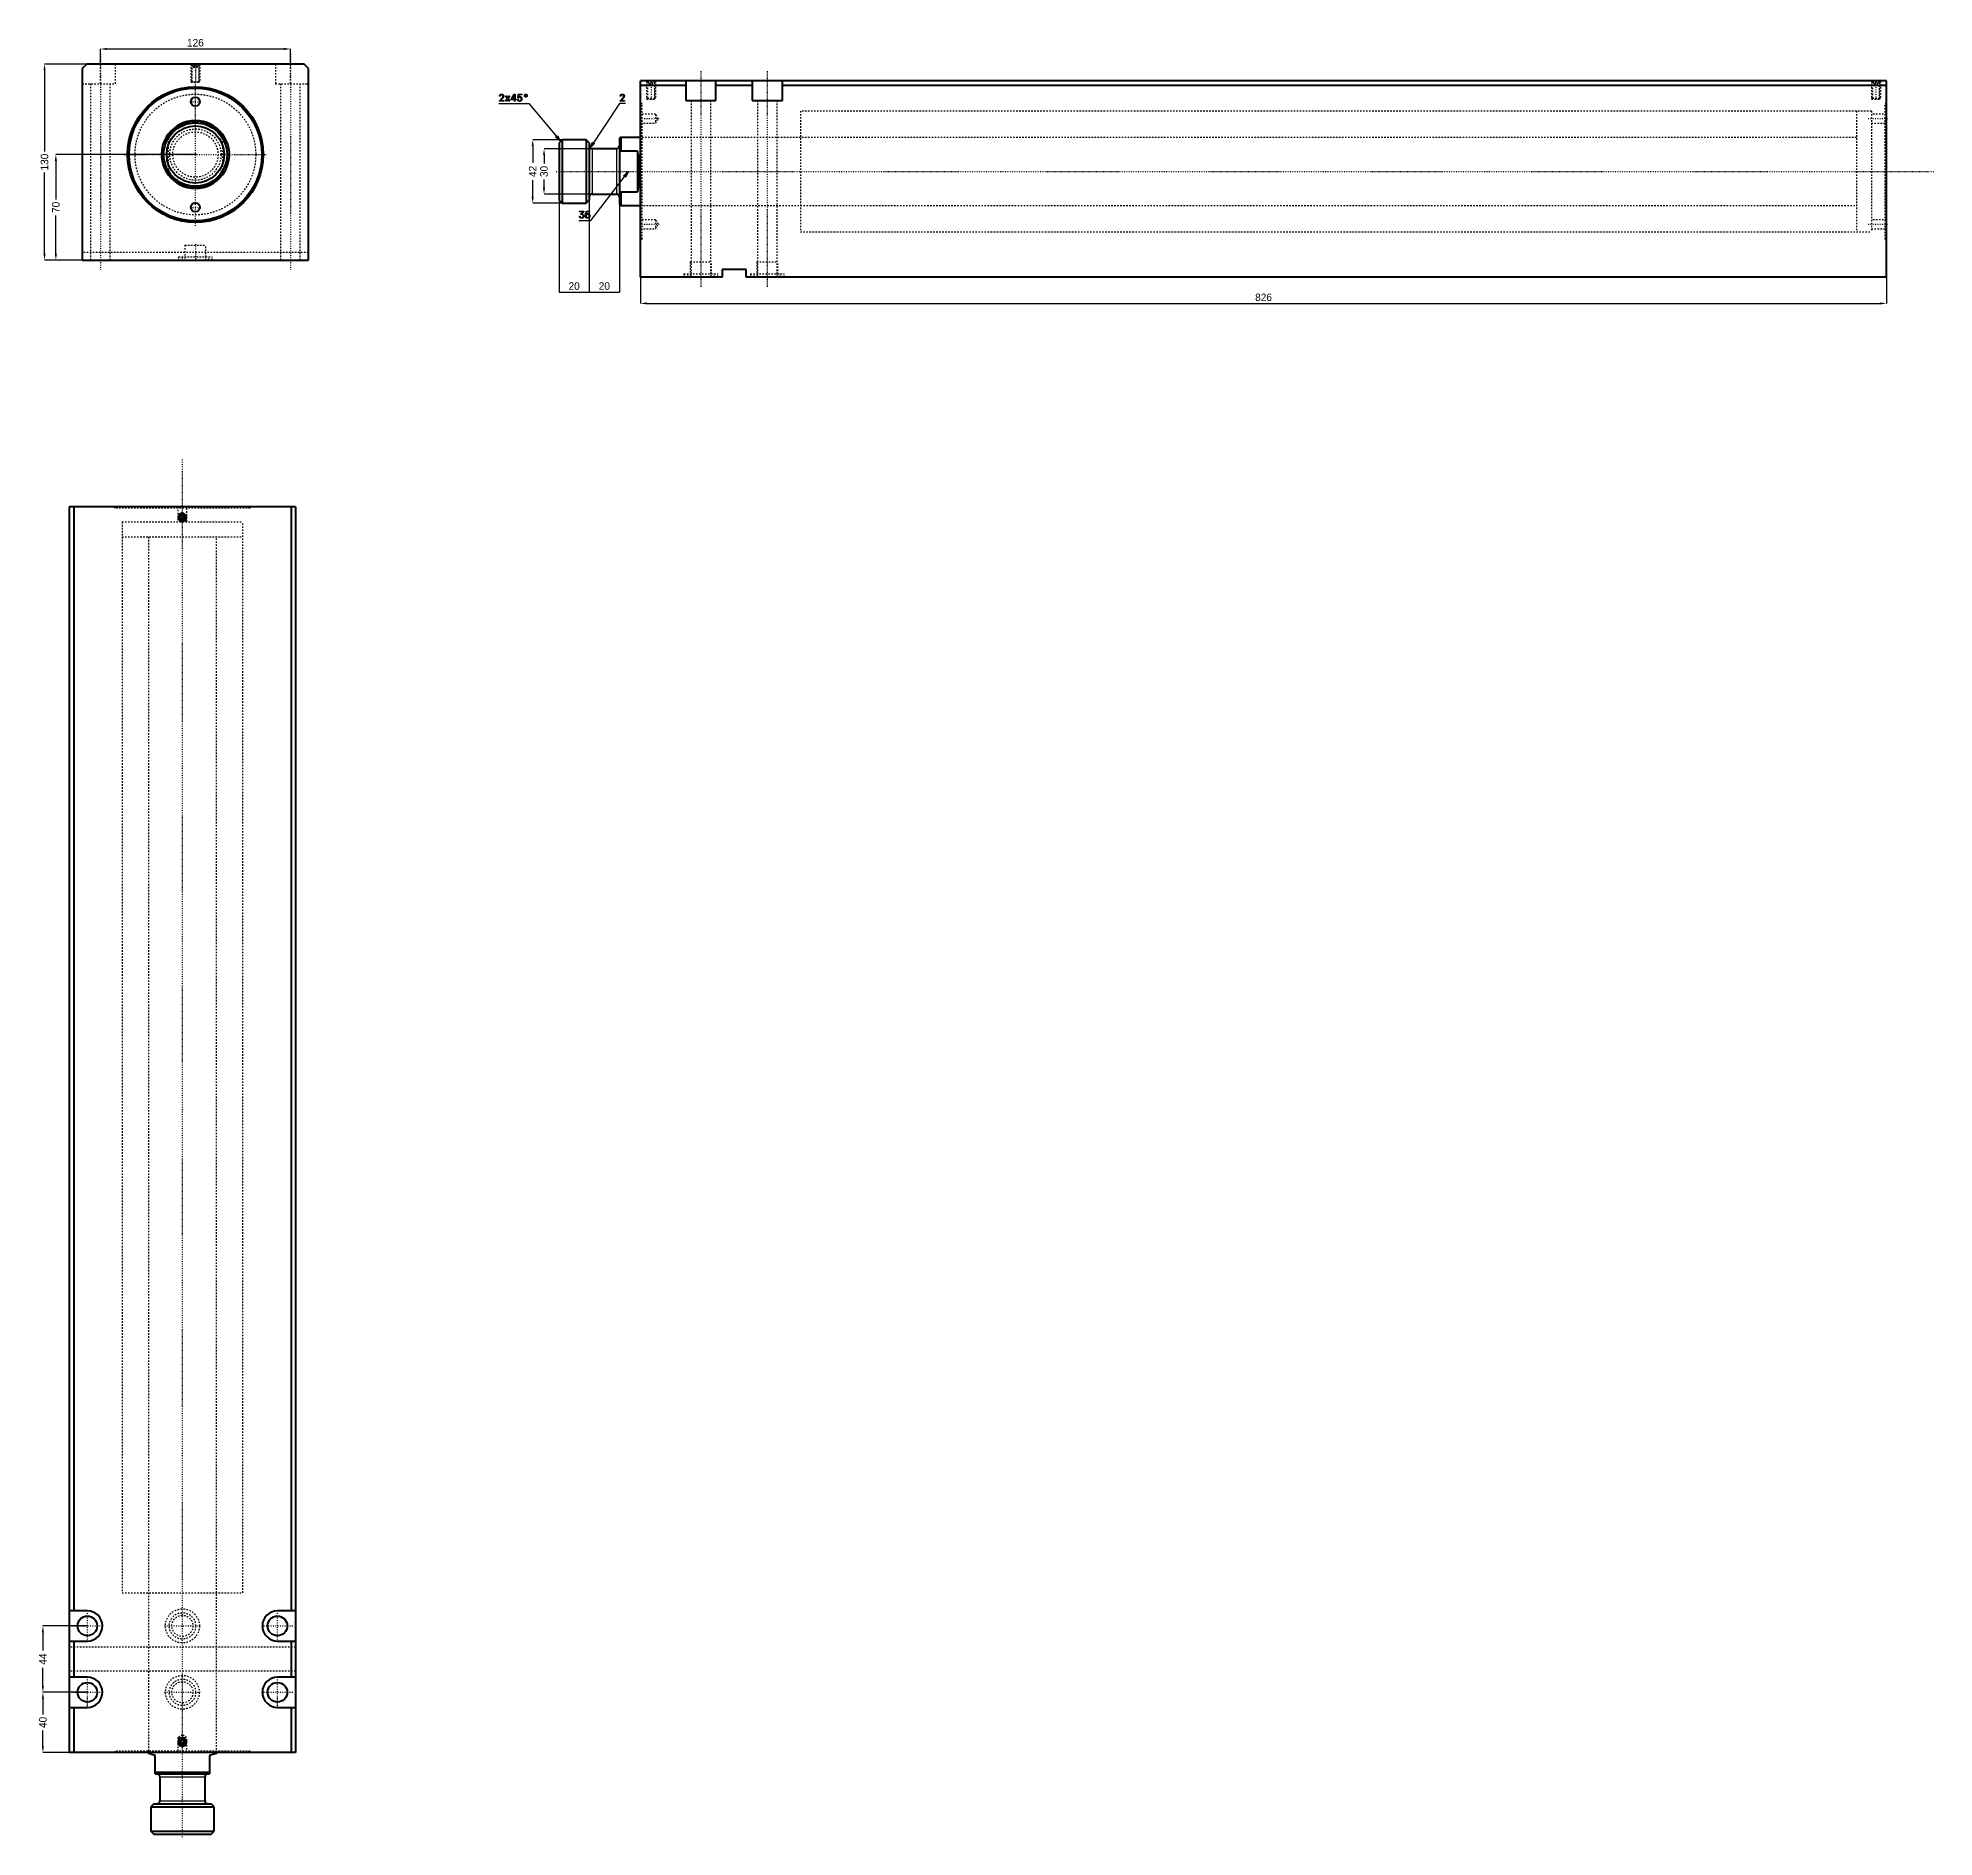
# Model space of a CAD drawing. Header units: millimetres. Extents: x -104 to 1153, y -1116 to 77.
import ezdxf

# ---------------------------------------------------------------- set-up
doc = ezdxf.new("R2010")
doc.units = ezdxf.units.MM
doc.linetypes.add('Center', pattern=[1.5, 0.45, -0.5, 0.05, -0.5])
doc.linetypes.add('Dashed', pattern=[2, 1, -1])
for name, color, linetype, lineweight in [('2d ConnectionPoints', 7, 'Continuous', 50), ('AM_0', 7, 'Continuous', 50), ('AM_4', 3, 'Continuous', 25), ('AM_5', 3, 'Continuous', 25), ('AM_7', 7, 'Center', 25), ('AM_9', 6, 'Dashed', 25)]:
    doc.layers.add(name, color=color, linetype=linetype, lineweight=lineweight)
doc.dimstyles.new('ISO-25', dxfattribs={"dimtxt": 2.5, "dimasz": 2.5, "dimexe": 1.25, "dimexo": 0.625, "dimtad": 1, "dimtxsty": 'Standard', "dimcen": 2.5, "dimadec": 0, "dimazin": 0, "dimtfac": 1, "dimtmove": 0, "dimatfit": 3, "dimfxl": 0, "dimarcsym": 0})

# ---------------------------------------------------------------- blocks, each defined once
blk = doc.blocks.new('1_JECX_MF_TLA_80_700_0_rod__0_in_JECX_MF_160_TLA_80_700_0__0')
at = {"layer": 'AM_0'}
for p, q in [((-18, 13.5), (-18, 10.8)), ((18, 13.5), (18, 10.8)), ((-18, -10.8), (-18, -13.5)), ((18, -10.8), (18, -13.5))]:
    blk.add_line(p, q, dxfattribs=at)
for points in [[(-18, 13.5), (-19.1, 11.9), (-20.1, 10.2), (-20.9, 8.4), (-21.5, 6.5), (-22, 4.6), (-22.3, 2.7), (-22.5, 0.7), (-22.5, -1.2), (-22.3, -3.2), (-21.9, -5.1), (-21.4, -7), (-20.7, -8.8), (-19.8, -10.6), (-18.8, -12.3), (-18, -13.5)], [(18, -13.5), (19.1, -11.9), (20.1, -10.2), (20.9, -8.4), (21.5, -6.5), (22, -4.6), (22.3, -2.7), (22.5, -0.7), (22.5, 1.2), (22.3, 3.2), (21.9, 5.1), (21.4, 7), (20.7, 8.8), (19.8, 10.6), (18.8, 12.3), (18, 13.5)]]:
    blk.add_lwpolyline(points, dxfattribs=at)
for radius in [21, 19]:
    blk.add_circle((0, 0), radius, dxfattribs=at)
for radius, start, end in [(22.5, 36.8699, 143.1301), (22, 35.0968, 144.9032), (22, 215.0968, 324.9032), (22.5, 216.8699, 323.1301)]:
    blk.add_arc((0, 0), radius, start, end, dxfattribs=at)
at = {"layer": 'AM_9'}
for p, q in [((-18, 10.8), (-18, -10.8)), ((18, 10.8), (18, -10.8))]:
    blk.add_line(p, q, dxfattribs=at)
for radius in [17, 15]:
    blk.add_circle((0, 0), radius, dxfattribs=at)
blk = doc.blocks.new('2_JECX_MF_EXLA_80_700_0_body__0_in_JECX_MF_160_TLA_80_700_0__0')
at = {"layer": 'AM_0'}
for p, q in [((-72, 60), (-75, 57)), ((-75, 57), (-75, -70)), ((72, 60), (-72, 60)), ((75, 57), (72, 60)), ((75, -70), (75, 57)), ((-75, -70), (75, -70))]:
    blk.add_line(p, q, dxfattribs=at)
for centre, radius in [((0, 0), 45), ((0, 0), 44), ((0, 35), 3), ((0, -35), 3)]:
    blk.add_circle(centre, radius, dxfattribs=at)
at = {"layer": 'AM_5', "linetype": 'Dashed'}
for p, q in [((-3, 60), (-3, 48)), ((3, 60), (3, 48))]:
    blk.add_line(p, q, dxfattribs=at)
at = {"layer": 'AM_7'}
for p, q in [((-63, 66.5), (-63, -76.5)), ((63, 66.5), (63, -76.5)), ((0, 60.6), (0, 47.4)), ((0, -47.2), (0, 47.2)), ((-3.2, 35), (3.1, 35)), ((-47.2, 0), (47.2, 0)), ((-3.2, -35), (3.1, -35)), ((0, -59.5), (0, -70.5))]:
    blk.add_line(p, q, dxfattribs=at)
at = {"layer": 'AM_9'}
for p, q in [((-63, 47), (-63, 60)), ((-53, 47), (-53, 60)), ((-3, 60), (-2.5, 59.5)), ((-2.5, 59.5), (-2.5, 48.5)), ((-2.5, 59.5), (2.5, 59.5)), ((-1.9, 60), (-2.4, 59.5)), ((-2.4, 59.5), (2.4, 59.5)), ((-2.4, 59.5), (-2.4, 48)), ((-1.4, 58), (-1.4, 60)), ((-1.4, 58), (1.4, 58)), ((-0.7, 58), (-0.7, 60)), ((0.7, 58), (0.7, 60)), ((1.4, 58), (1.4, 60)), ((2.4, 59.5), (1.9, 60)), ((2.4, 48), (2.4, 59.5)), ((2.5, 59.5), (3, 60)), ((2.5, 48.5), (2.5, 59.5)), ((53, 60), (53, 47)), ((63, 47), (63, 60)), ((-75, 47), (-53, 47)), ((-69.5, 47), (-69.5, -70)), ((-56.5, -70), (-56.5, 47)), ((-2.5, 48.5), (-3, 48)), ((-3, 48), (3, 48)), ((-2.5, 48.5), (2.5, 48.5)), ((3, 48), (2.5, 48.5)), ((53, 47), (75, 47)), ((56.5, 47), (56.5, -70)), ((69.5, -70), (69.5, 47)), ((-7, -60), (7, -60)), ((-7, -60), (-7, -70)), ((7, -70), (7, -60)), ((75, -65), (-75, -65)), ((-11.2, -67.9), (11.2, -67.9)), ((-11.2, -67.9), (-11.2, -70)), ((-8.8, -67.9), (-8.8, -70)), ((8.8, -70), (8.8, -67.9)), ((11.2, -70), (11.2, -67.9))]:
    blk.add_line(p, q, dxfattribs=at)
blk.add_circle((0, 0), 40, dxfattribs=at)
blk = doc.blocks.new('*D3')
at = {"layer": 'AM_5', "color": 0, "lineweight": -2}
for p, q in [((-63, 60), (-63, 70)), ((-58.8, 70), (58.8, 70)), ((63, 60), (63, 70))]:
    blk.add_line(p, q, dxfattribs=at)
at = {"layer": 'AM_5', "color": 0}
for points in [[(-58.8, 70.7), (-58.8, 69.3), (-63, 70)], [(58.8, 69.3), (58.8, 70.7), (63, 70)]]:
    blk.add_solid(points, dxfattribs=at)
at = {"layer": 'Defpoints', "color": 0}
for p in [(63, 70), (-63, 60), (63, 60)]:
    blk.add_point(p, dxfattribs=at)
at = {"layer": 'AM_5', "color": 0, "insert": (0, 74.1), "char_height": 5, "attachment_point": 5}
blk.add_mtext('126', dxfattribs=at)
blk = doc.blocks.new('*D4')
at = {"layer": 'AM_5', "color": 0, "lineweight": -2}
for p, q in [((-72, 60), (-100, 60)), ((-100, 55.8), (-100, 2)), ((-100, -65.8), (-100, -12)), ((-75, -70), (-100, -70))]:
    blk.add_line(p, q, dxfattribs=at)
at = {"layer": 'AM_5', "color": 0}
for points in [[(-99.3, 55.8), (-100.7, 55.8), (-100, 60)], [(-100.7, -65.8), (-99.3, -65.8), (-100, -70)]]:
    blk.add_solid(points, dxfattribs=at)
at = {"layer": 'Defpoints', "color": 0}
for p in [(-72, 60), (-100, -70), (-75, -70)]:
    blk.add_point(p, dxfattribs=at)
at = {"layer": 'AM_5', "color": 0, "insert": (-100, -5), "char_height": 5, "attachment_point": 5, "rotation": 90}
blk.add_mtext('130', dxfattribs=at)
blk = doc.blocks.new('*D5')
at = {"layer": 'AM_5', "color": 0, "lineweight": -2}
for p, q in [((0, 0), (-92.5, 0)), ((-92.5, -4.2), (-92.5, -29.7)), ((-92.5, -65.8), (-92.5, -40.3)), ((-75, -70), (-92.5, -70))]:
    blk.add_line(p, q, dxfattribs=at)
at = {"layer": 'AM_5', "color": 0}
for points in [[(-91.8, -4.2), (-93.2, -4.2), (-92.5, 0)], [(-93.2, -65.8), (-91.8, -65.8), (-92.5, -70)]]:
    blk.add_solid(points, dxfattribs=at)
at = {"layer": 'Defpoints', "color": 0}
for p in [(0, 0), (-92.5, -70), (-75, -70)]:
    blk.add_point(p, dxfattribs=at)
at = {"layer": 'AM_5', "color": 0, "insert": (-92.5, -35), "char_height": 5, "attachment_point": 5, "rotation": 90}
blk.add_mtext('70', dxfattribs=at)
blk = doc.blocks.new('1_JECX_MF_TLA_80_700_0_rod__0_in_JECX_MF_160_TLA_80_700_0__4')
at = {"layer": 'AM_0'}
for p, q in [((-22.5, 0), (-22.5, -0.5)), ((22.5, -0.5), (22.5, 0)), ((-18, -2), (-22.5, -0.5)), ((-18, -14), (-18, -2)), ((22.5, -0.5), (18, -2)), ((18, -2), (18, -14)), ((-18, -13), (18, -13)), ((-18, -14), (18, -14)), ((-15, -16), (-15, -32)), ((15, -32), (15, -16)), ((-19, -34), (-21, -36)), ((-21, -36), (21, -36)), ((-21, -36), (-21, -52)), ((-19, -34), (19, -34)), ((21, -36), (19, -34)), ((21, -52), (21, -36)), ((-21, -52), (-19, -54)), ((-21, -52), (21, -52)), ((-19, -54), (19, -54)), ((19, -54), (21, -52))]:
    blk.add_line(p, q, dxfattribs=at)
for centre, start, end in [((-17, -16), 0, 90), ((17, -16), 90, 180), ((-17, -32), 270, 360), ((17, -32), 180, 270)]:
    blk.add_arc(centre, 2, start, end, dxfattribs=at)
at = {"layer": 'AM_4'}
for p, q in [((-15, -16), (15, -16)), ((-15, -32), (15, -32))]:
    blk.add_line(p, q, dxfattribs=at)
at = {"layer": 'AM_7'}
blk.add_line((0, -56), (0, 857.5), dxfattribs=at)
at = {"layer": 'AM_9'}
for p, q in [((-40, 816), (40, 816)), ((-40, 816), (-40, 806)), ((-40, 806), (40, 806)), ((-22.5, 806), (-22.5, 0)), ((22.5, 0), (22.5, 806)), ((40, 806), (40, 816))]:
    blk.add_line(p, q, dxfattribs=at)
blk = doc.blocks.new('2_JECX_MF_EXLA_80_700_0_body__0_in_JECX_MF_160_TLA_80_700_0__4')
at = {"layer": 'AM_0'}
for p, q in [((75, 826), (-75, 826)), ((-75, 826), (-75, 0)), ((-72, 826), (-72, 94)), ((-0.7, 820.2), (-1.4, 819)), ((-1.4, 819), (-0.7, 817.8)), ((0.7, 820.2), (-0.7, 820.2)), ((-0.7, 817.8), (0.7, 817.8)), ((1.4, 819), (0.7, 820.2)), ((0.7, 817.8), (1.4, 819)), ((72, 826), (72, 94)), ((75, 826), (75, 0)), ((-63, 94), (-75, 94)), ((75, 94), (63, 94)), ((-75, 74), (-63, 74)), ((-72, 74), (-72, 50)), ((63, 74), (75, 74)), ((72, 74), (72, 50)), ((-63, 50), (-75, 50)), ((75, 50), (63, 50)), ((-75, 30), (-63, 30)), ((-72, 30), (-72, 0)), ((63, 30), (75, 30)), ((72, 30), (72, 0)), ((75, 0), (-75, 0)), ((-0.7, 8.3), (-1.4, 7)), ((-1.4, 7), (-0.7, 5.8)), ((0.7, 8.3), (-0.7, 8.3)), ((-0.7, 5.8), (0.7, 5.8)), ((1.4, 7), (0.7, 8.3)), ((0.7, 5.8), (1.4, 7))]:
    blk.add_line(p, q, dxfattribs=at)
for centre, radius in [((0, 819), 2.46), ((0, 819), 2.4), ((0, 819), 1.9), ((-63, 84), 6.5), ((63, 84), 6.5), ((-63, 40), 6.5), ((63, 40), 6.5), ((0, 7), 2.46), ((0, 7), 2.4), ((0, 7), 1.9)]:
    blk.add_circle(centre, radius, dxfattribs=at)
for centre, start, end in [((-63, 84), 270, 90), ((63, 84), 90, 270), ((-63, 40), 270, 90), ((63, 40), 90, 270)]:
    blk.add_arc(centre, 10, start, end, dxfattribs=at)
at = {"layer": 'AM_5'}
for centre in [(0, 819), (0, 7)]:
    blk.add_arc(centre, 3, 75, 15, dxfattribs=at)
at = {"layer": 'AM_7'}
for p, q in [((-3.2, 819), (3.1, 819)), ((-63, 73.5), (-63, 94.5)), ((63, 73.5), (63, 94.5)), ((-73.5, 84), (-52.5, 84)), ((-11.8, 84), (11.8, 84)), ((52.5, 84), (73.5, 84)), ((-63, 29.5), (-63, 50.5)), ((63, 29.5), (63, 50.5)), ((-73.5, 40), (-52.5, 40)), ((-11.8, 40), (11.8, 40)), ((52.5, 40), (73.5, 40)), ((-3.2, 7), (3.1, 7))]:
    blk.add_line(p, q, dxfattribs=at)
at = {"layer": 'AM_9'}
for p, q in [((-45, 826), (-45, 825)), ((45, 825), (-45, 825)), ((-44, 826), (-44, 825)), ((-3, 826), (-3, 816)), ((3, 816), (3, 826)), ((44, 825), (44, 826)), ((45, 825), (45, 826)), ((-40, 816), (40, 816)), ((-40, 816), (-40, 106)), ((40, 106), (40, 816)), ((-40, 106), (40, 106)), ((-22.5, 106), (-22.5, 0)), ((22.5, 0), (22.5, 106)), ((75, 70), (-75, 70)), ((75, 54), (-75, 54)), ((45, 1), (-45, 1)), ((-45, 1), (-45, 0)), ((-44, 1), (-44, 0)), ((0, 11.7), (-3, 10)), ((-3, 10), (-3, 0)), ((-3, 10), (3, 10)), ((3, 10), (0, 11.7)), ((3, 0), (3, 10)), ((44, 0), (44, 1)), ((45, 0), (45, 1))]:
    blk.add_line(p, q, dxfattribs=at)
for centre, radius in [((0, 84), 11.3), ((0, 84), 8.75), ((0, 84), 7), ((0, 40), 11.2), ((0, 40), 8.75), ((0, 40), 7)]:
    blk.add_circle(centre, radius, dxfattribs=at)
blk = doc.blocks.new('*D11')
at = {"layer": 'AM_5', "color": 0, "lineweight": -2}
for p, q in [((-71.6, -975.5), (-101.1, -975.5)), ((-101.1, -979.7), (-101.1, -991.8)), ((-101.1, -1015.3), (-101.1, -1003.2)), ((-71.6, -1019.5), (-101.1, -1019.5))]:
    blk.add_line(p, q, dxfattribs=at)
at = {"layer": 'AM_5', "color": 0}
for points in [[(-101.8, -979.7), (-100.4, -979.7), (-101.1, -975.5)], [(-101.8, -1015.3), (-100.4, -1015.3), (-101.1, -1019.5)]]:
    blk.add_solid(points, dxfattribs=at)
at = {"layer": 'Defpoints', "color": 0}
for p in [(-101.1, -975.5), (-71.6, -975.5), (-71.6, -1019.5)]:
    blk.add_point(p, dxfattribs=at)
at = {"layer": 'AM_5', "color": 0, "insert": (-101.1, -997.5), "char_height": 5, "attachment_point": 5, "rotation": 90}
blk.add_mtext('44', dxfattribs=at)
blk = doc.blocks.new('*D12')
at = {"layer": 'AM_5', "color": 0, "lineweight": -2}
for p, q in [((-71.6, -1019.5), (-101.1, -1019.5)), ((-101.1, -1023.7), (-101.1, -1034.3)), ((-101.1, -1055.3), (-101.1, -1044.8)), ((-83.6, -1059.5), (-101.1, -1059.5))]:
    blk.add_line(p, q, dxfattribs=at)
at = {"layer": 'AM_5', "color": 0}
for points in [[(-101.8, -1023.7), (-100.4, -1023.7), (-101.1, -1019.5)], [(-101.8, -1055.3), (-100.4, -1055.3), (-101.1, -1059.5)]]:
    blk.add_solid(points, dxfattribs=at)
at = {"layer": 'Defpoints', "color": 0}
for p in [(-71.6, -1019.5), (-101.1, -1059.5), (-83.6, -1059.5)]:
    blk.add_point(p, dxfattribs=at)
at = {"layer": 'AM_5', "color": 0, "insert": (-101.1, -1039.5), "char_height": 5, "attachment_point": 5, "rotation": 90}
blk.add_mtext('40', dxfattribs=at)
blk = doc.blocks.new('1_JECX_MF_TLA_80_700_0_rod__0_in_JECX_MF_160_TLA_80_700_0__2')
at = {"layer": 'AM_0'}
for p, q in [((-52, 21), (-54, 19)), ((-54, 19), (-54, -19)), ((-36, 21), (-52, 21)), ((-52, 21), (-52, -21)), ((-34, 19), (-36, 21)), ((-36, 21), (-36, -21)), ((-34, 19), (-34, -19)), ((-16, 15), (-32, 15)), ((-13, 22.5), (-14, 22)), ((-14, 22), (-14, -22)), ((-13, 13.5), (-14, 12.6)), ((0, 22.5), (-13, 22.5)), ((-13, 22.5), (-13, 13.5)), ((-2, 13.5), (-13, 13.5)), ((-2, 13.5), (-2, -13.5)), ((-54, -19), (-52, -21)), ((-52, -21), (-36, -21)), ((-36, -21), (-34, -19)), ((-32, -15), (-16, -15)), ((-14, -12.6), (-13, -13.5)), ((-14, -22), (-13, -22.5)), ((-13, -13.5), (-2, -13.5)), ((-13, -13.5), (-13, -22.5)), ((-13, -22.5), (0, -22.5))]:
    blk.add_line(p, q, dxfattribs=at)
blk.add_lwpolyline([(-2, -13.5), (-1.6, -11.9), (-1.3, -10.2), (-1.1, -8.4), (-0.9, -6.5), (-0.7, -4.6), (-0.6, -2.7), (-0.5, -0.7), (-0.5, 1.2), (-0.6, 3.2), (-0.7, 5.1), (-0.9, 7), (-1.1, 8.8), (-1.4, 10.6), (-1.7, 12.3), (-2, 13.5)], dxfattribs=at)
for centre, start, end in [((-32, 17), 180, 270), ((-16, 17), 270, 360), ((-32, -17), 90, 180), ((-16, -17), 0, 90)]:
    blk.add_arc(centre, 2, start, end, dxfattribs=at)
at = {"layer": 'AM_4'}
for p, q in [((-32, 15), (-32, -15)), ((-16, 15), (-16, -15))]:
    blk.add_line(p, q, dxfattribs=at)
at = {"layer": 'AM_7'}
blk.add_line((-56, 0), (857.5, 0), dxfattribs=at)
at = {"layer": 'AM_9'}
for p, q in [((816, 40), (806, 40)), ((806, 40), (806, -40)), ((816, 40), (816, -40)), ((806, 22.5), (0, 22.5)), ((0, -22.5), (806, -22.5)), ((806, -40), (816, -40))]:
    blk.add_line(p, q, dxfattribs=at)
blk = doc.blocks.new('2_JECX_MF_EXLA_80_700_0_body__0_in_JECX_MF_160_TLA_80_700_0__2')
at = {"layer": 'AM_0'}
for p, q in [((0, -70), (0, 60)), ((826, 60), (0, 60)), ((30, 57), (0, 57)), ((30, 60), (30, 47)), ((50, 47), (50, 60)), ((74, 57), (50, 57)), ((74, 60), (74, 47)), ((94, 47), (94, 60)), ((826, 57), (94, 57)), ((826, -70), (826, 60)), ((30, 47), (50, 47)), ((74, 47), (94, 47)), ((54, -70), (0, -70)), ((54, -65), (54, -70)), ((70, -65), (54, -65)), ((70, -70), (70, -65)), ((826, -70), (70, -70))]:
    blk.add_line(p, q, dxfattribs=at)
at = {"layer": 'AM_5', "linetype": 'Dashed'}
for p, q in [((4, 60), (4, 48)), ((10, 60), (10, 48)), ((816, 60), (816, 48)), ((822, 60), (822, 48))]:
    blk.add_line(p, q, dxfattribs=at)
at = {"layer": 'AM_7'}
for p, q in [((40, 66.5), (40, -76.5)), ((84, 66.5), (84, -76.5)), ((7, 60.6), (7, 47.4)), ((819, 60.6), (819, 47.4)), ((-0.6, 35), (12.3, 35)), ((813.7, 35), (826.6, 35)), ((-0.6, -35), (12.3, -35)), ((813.7, -35), (826.6, -35))]:
    blk.add_line(p, q, dxfattribs=at)
at = {"layer": 'AM_9'}
for p, q in [((4, 60), (4.5, 59.5)), ((4.5, 59.5), (4.5, 48.5)), ((4.5, 59.5), (9.5, 59.5)), ((5.1, 60), (4.6, 59.5)), ((4.6, 59.5), (4.6, 48)), ((4.6, 59.5), (9.4, 59.5)), ((5.8, 58), (5.8, 60)), ((5.8, 58), (8.2, 58)), ((7, 58), (7, 60)), ((8.2, 58), (8.2, 60)), ((9.4, 59.5), (8.9, 60)), ((9.4, 48), (9.4, 59.5)), ((9.5, 59.5), (10, 60)), ((9.5, 48.5), (9.5, 59.5)), ((816, 60), (816.5, 59.5)), ((816.5, 59.5), (816.5, 48.5)), ((816.5, 59.5), (821.5, 59.5)), ((817.1, 60), (816.6, 59.5)), ((816.6, 59.5), (821.4, 59.5)), ((816.6, 59.5), (816.6, 48)), ((817.8, 58), (817.8, 60)), ((817.8, 58), (820.2, 58)), ((819, 58), (819, 60)), ((820.2, 58), (820.2, 60)), ((821.4, 59.5), (820.9, 60)), ((821.4, 48), (821.4, 59.5)), ((821.5, 59.5), (822, 60)), ((821.5, 48.5), (821.5, 59.5)), ((1, 45), (0, 45)), ((1, 44), (0, 44)), ((10, 38), (0, 38)), ((1, -45), (1, 45)), ((4.5, 48.5), (4, 48)), ((4, 48), (10, 48)), ((4.5, 48.5), (9.5, 48.5)), ((10, 48), (9.5, 48.5)), ((11.7, 35), (10, 38)), ((10, 38), (10, 32)), ((33.5, 47), (33.5, -70)), ((46.5, -70), (46.5, 47)), ((77.5, 47), (77.5, -70)), ((90.5, -70), (90.5, 47)), ((816, 40), (106, 40)), ((106, 40), (106, -40)), ((816.5, 48.5), (816, 48)), ((816, 48), (822, 48)), ((816, 40), (816, -40)), ((826, 38), (816, 38)), ((816.5, 48.5), (821.5, 48.5)), ((822, 48), (821.5, 48.5)), ((825, -45), (825, 45)), ((826, 45), (825, 45)), ((826, 44), (825, 44)), ((0, 32), (10, 32)), ((10, 32), (11.7, 35)), ((816, 32), (826, 32)), ((106, 22.5), (0, 22.5)), ((0, -22.5), (106, -22.5)), ((10, -32), (0, -32)), ((11.7, -35), (10, -32)), ((10, -32), (10, -38)), ((10, -38), (11.7, -35)), ((826, -32), (816, -32)), ((0, -38), (10, -38)), ((0, -44), (1, -44)), ((0, -45), (1, -45)), ((106, -40), (816, -40)), ((816, -38), (826, -38)), ((825, -44), (826, -44)), ((825, -45), (826, -45)), ((33, -60), (47, -60)), ((33, -60), (33, -70)), ((47, -70), (47, -60)), ((77, -60), (91, -60)), ((77, -60), (77, -70)), ((91, -70), (91, -60)), ((28.8, -67.9), (51.3, -67.9)), ((28.8, -67.9), (28.8, -70)), ((31.2, -67.9), (31.2, -70)), ((48.8, -70), (48.8, -67.9)), ((51.3, -70), (51.3, -67.9)), ((72.8, -67.9), (95.2, -67.9)), ((72.8, -67.9), (72.8, -70)), ((75.2, -67.9), (75.2, -70)), ((92.8, -70), (92.8, -67.9)), ((95.2, -70), (95.2, -67.9))]:
    blk.add_line(p, q, dxfattribs=at)
blk = doc.blocks.new('*D21')
at = {"layer": 'AM_5', "color": 0, "lineweight": -2}
for p, q in [((295.1, -81.2), (295.1, -98.7)), ((1121.1, -81.2), (1121.1, -98.7)), ((299.3, -98.7), (1116.9, -98.7))]:
    blk.add_line(p, q, dxfattribs=at)
at = {"layer": 'AM_5', "color": 0}
for points in [[(299.3, -98), (299.3, -99.4), (295.1, -98.7)], [(1116.9, -98), (1116.9, -99.4), (1121.1, -98.7)]]:
    blk.add_solid(points, dxfattribs=at)
at = {"layer": 'Defpoints', "color": 0}
for p in [(295.1, -81.2), (1121.1, -81.2), (1121.1, -98.7)]:
    blk.add_point(p, dxfattribs=at)
at = {"layer": 'AM_5', "color": 0, "insert": (708.1, -94.7), "char_height": 5, "attachment_point": 5}
blk.add_mtext('826', dxfattribs=at)
blk = doc.blocks.new('*D22')
at = {"layer": 'AM_5', "color": 0, "lineweight": -2}
for p, q in [((261.1, -30.2), (261.1, -91.2)), ((281.1, -28.2), (281.1, -91.2)), ((261.1, -91.2), (281.1, -91.2))]:
    blk.add_line(p, q, dxfattribs=at)
at = {"layer": 'Defpoints', "color": 0}
for p in [(261.1, -30.2), (281.1, -28.2), (281.1, -91.2)]:
    blk.add_point(p, dxfattribs=at)
at = {"layer": 'AM_5', "color": 0, "insert": (271.1, -87.2), "char_height": 5, "attachment_point": 5}
blk.add_mtext('20', dxfattribs=at)
blk = doc.blocks.new('*D23')
at = {"layer": 'AM_5', "color": 0, "lineweight": -2}
for p, q in [((241.1, -30.2), (241.1, -91.2)), ((261.1, -30.2), (261.1, -91.2)), ((241.1, -91.2), (261.1, -91.2))]:
    blk.add_line(p, q, dxfattribs=at)
at = {"layer": 'Defpoints', "color": 0}
for p in [(241.1, -30.2), (261.1, -30.2), (261.1, -91.2)]:
    blk.add_point(p, dxfattribs=at)
at = {"layer": 'AM_5', "color": 0, "insert": (251.1, -87.2), "char_height": 5, "attachment_point": 5}
blk.add_mtext('20', dxfattribs=at)
blk = doc.blocks.new('*D24')
at = {"layer": 'AM_5', "color": 0, "lineweight": -2}
for p, q in [((243.1, 9.8), (223.6, 9.8)), ((223.6, 5.6), (223.6, -5.5)), ((223.6, -28), (223.6, -16.9)), ((243.1, -32.2), (223.6, -32.2))]:
    blk.add_line(p, q, dxfattribs=at)
at = {"layer": 'AM_5', "color": 0}
for points in [[(222.9, 5.6), (224.3, 5.6), (223.6, 9.8)], [(222.9, -28), (224.3, -28), (223.6, -32.2)]]:
    blk.add_solid(points, dxfattribs=at)
at = {"layer": 'Defpoints', "color": 0}
for p in [(223.6, 9.8), (243.1, 9.8), (243.1, -32.2)]:
    blk.add_point(p, dxfattribs=at)
at = {"layer": 'AM_5', "color": 0, "insert": (223.6, -11.2), "char_height": 5, "attachment_point": 5, "rotation": 90}
blk.add_mtext('42', dxfattribs=at)
blk = doc.blocks.new('*D25')
at = {"layer": 'AM_5', "color": 0, "lineweight": -2}
for p, q in [((263.1, 3.8), (231.1, 3.8)), ((231.1, -0.4), (231.1, -6)), ((231.1, -22), (231.1, -16.5)), ((263.1, -26.2), (231.1, -26.2))]:
    blk.add_line(p, q, dxfattribs=at)
at = {"layer": 'AM_5', "color": 0}
for points in [[(230.4, -0.4), (231.8, -0.4), (231.1, 3.8)], [(230.4, -22), (231.8, -22), (231.1, -26.2)]]:
    blk.add_solid(points, dxfattribs=at)
at = {"layer": 'Defpoints', "color": 0}
for p in [(231.1, 3.8), (263.1, 3.8), (263.1, -26.2)]:
    blk.add_point(p, dxfattribs=at)
at = {"layer": 'AM_5', "color": 0, "insert": (231.1, -11.2), "char_height": 5, "attachment_point": 5, "rotation": 90}
blk.add_mtext('30', dxfattribs=at)

msp = doc.modelspace()

# ---------------------------------------------------------------- linework, layer by layer
at = {"layer": '2d ConnectionPoints'}
for p in [(0, 0), (295.103, -11.2), (-8.608, -1059.505)]:
    msp.add_point(p, dxfattribs=at)
at = {"layer": 'AM_5'}
for p, q in [((201.103, 33.8), (221.103, 33.8)), ((221.103, 33.8), (242.103, 8.8)), ((281.103, 33.8), (261.689, 4.386)), ((285.103, 33.8), (281.103, 33.8)), ((262.103, -43.7), (287.103, -11.2)), ((254.103, -43.7), (262.103, -43.7))]:
    msp.add_line(p, q, dxfattribs=at)
for points in [[(201.75, 35.911), (201.75, 35.911), (201.964, 36.106), (202.269, 36.392), (202.269, 36.392), (202.555, 36.669), (202.735, 36.849), (202.735, 36.849), (202.907, 37.029), (203.154, 37.314), (203.154, 37.314), (203.387, 37.613), (203.534, 37.822), (203.534, 37.822), (203.664, 38.03), (203.805, 38.326), (203.805, 38.326), (203.881, 38.603), (203.895, 38.777), (203.895, 38.777), (203.891, 38.875), (203.867, 39.014), (203.867, 39.014), (203.824, 39.142), (203.784, 39.223), (203.784, 39.223), (203.737, 39.297), (203.653, 39.396), (203.653, 39.396), (203.555, 39.478), (203.481, 39.525), (203.481, 39.525), (203.401, 39.563), (203.275, 39.605), (203.275, 39.605), (203.141, 39.628), (203.047, 39.632), (203.047, 39.632), (202.942, 39.628), (202.795, 39.605), (202.795, 39.605), (202.658, 39.561), (202.572, 39.522), (202.572, 39.522), (202.493, 39.473), (202.387, 39.386), (202.387, 39.386), (202.298, 39.281), (202.247, 39.202), (202.247, 39.202), (202.205, 39.115), (202.159, 38.973), (202.159, 38.973), (202.135, 38.817), (202.13, 38.706), (201.643, 38.706), (201.643, 38.706), (201.65, 38.873), (201.69, 39.105), (201.69, 39.105), (201.763, 39.315), (201.831, 39.444), (201.831, 39.444), (201.912, 39.561), (202.053, 39.715), (202.053, 39.715), (202.217, 39.842), (202.34, 39.912), (202.34, 39.912), (202.471, 39.969), (202.677, 40.031), (202.677, 40.031), (202.895, 40.065), (203.047, 40.071), (203.047, 40.071), (203.189, 40.065), (203.395, 40.034), (203.395, 40.034), (203.593, 39.975), (203.719, 39.921), (203.719, 39.921), (203.839, 39.856), (204, 39.737), (204, 39.737), (204.139, 39.593), (204.218, 39.483), (204.218, 39.483), (204.286, 39.363), (204.358, 39.167), (204.358, 39.167), (204.398, 38.953), (204.405, 38.8), (204.405, 38.8), (204.394, 38.627), (204.336, 38.361), (204.336, 38.361), (204.228, 38.087), (204.129, 37.9), (204.129, 37.9), (204.015, 37.714), (203.83, 37.445), (203.83, 37.445), (203.628, 37.189), (203.484, 37.024), (203.484, 37.024), (203.329, 36.857), (203.069, 36.586), (203.069, 36.586), (202.776, 36.29), (202.562, 36.08), (202.218, 35.742), (204.545, 35.739), (204.545, 35.3), (201.578, 35.3), (201.578, 35.755), (201.75, 35.911)], [(206.774, 37.084), (205.675, 38.875), (206.244, 38.875), (207.063, 37.52), (207.924, 38.875), (208.441, 38.875), (207.355, 37.126), (208.493, 35.3), (207.918, 35.3), (207.053, 36.704), (206.14, 35.3), (205.613, 35.3), (206.774, 37.084)], [(211.528, 36.34), (209.422, 36.34), (209.422, 36.762), (211.339, 40.012), (211.983, 40.012), (211.983, 36.779), (212.685, 36.779), (212.685, 36.34), (211.983, 36.34), (211.983, 35.3), (211.528, 35.3), (211.528, 36.34)], [(211.534, 36.779), (211.534, 39.466), (209.981, 36.779), (211.534, 36.779)], [(214.985, 35.241), (214.985, 35.241), (214.838, 35.246), (214.629, 35.273), (214.629, 35.273), (214.433, 35.321), (214.309, 35.367), (214.309, 35.367), (214.193, 35.422), (214.037, 35.526), (214.037, 35.526), (213.903, 35.655), (213.826, 35.755), (213.826, 35.755), (213.761, 35.866), (213.691, 36.052), (213.691, 36.052), (213.653, 36.263), (213.646, 36.418), (214.153, 36.418), (214.153, 36.418), (214.162, 36.272), (214.212, 36.082), (214.212, 36.082), (214.304, 35.925), (214.389, 35.839), (214.389, 35.839), (214.489, 35.769), (214.66, 35.693), (214.66, 35.693), (214.858, 35.652), (215.004, 35.644), (215.004, 35.644), (215.13, 35.651), (215.302, 35.687), (215.302, 35.687), (215.454, 35.755), (215.544, 35.817), (215.544, 35.817), (215.625, 35.89), (215.73, 36.016), (215.73, 36.016), (215.814, 36.161), (215.859, 36.268), (215.859, 36.268), (215.895, 36.382), (215.935, 36.561), (215.935, 36.561), (215.956, 36.749), (215.96, 36.879), (215.96, 36.879), (215.956, 36.999), (215.936, 37.172), (215.936, 37.172), (215.898, 37.339), (215.862, 37.447), (215.862, 37.447), (215.819, 37.548), (215.74, 37.686), (215.74, 37.686), (215.642, 37.805), (215.567, 37.874), (215.567, 37.874), (215.484, 37.932), (215.345, 37.996), (215.345, 37.996), (215.189, 38.03), (215.076, 38.036), (215.076, 38.036), (214.955, 38.028), (214.785, 37.987), (214.785, 37.987), (214.628, 37.909), (214.53, 37.838), (214.53, 37.838), (214.441, 37.753), (214.332, 37.603), (214.332, 37.603), (214.25, 37.427), (214.211, 37.295), (213.717, 37.295), (214.055, 40.025), (216.35, 40.025), (216.35, 39.603), (214.517, 39.603), (214.309, 38.04), (214.309, 38.04), (214.378, 38.124), (214.485, 38.233), (214.485, 38.233), (214.598, 38.324), (214.676, 38.373), (214.676, 38.373), (214.758, 38.413), (214.892, 38.457), (214.892, 38.457), (215.037, 38.48), (215.141, 38.485), (215.141, 38.485), (215.3, 38.476), (215.523, 38.431), (215.523, 38.431), (215.725, 38.348), (215.849, 38.27), (215.849, 38.27), (215.963, 38.178), (216.113, 38.017), (216.113, 38.017), (216.236, 37.828), (216.304, 37.687), (216.304, 37.687), (216.361, 37.536), (216.421, 37.297), (216.421, 37.297), (216.454, 37.044), (216.46, 36.866), (216.46, 36.866), (216.453, 36.68), (216.414, 36.416), (216.414, 36.416), (216.342, 36.172), (216.275, 36.02), (216.275, 36.02), (216.195, 35.879), (216.053, 35.692), (216.053, 35.692), (215.883, 35.535), (215.755, 35.446), (215.755, 35.446), (215.617, 35.372), (215.395, 35.293), (215.395, 35.293), (215.155, 35.25), (214.985, 35.241)], [(219.06, 38.095), (219.06, 38.095), (218.957, 38.1), (218.809, 38.129), (218.809, 38.129), (218.669, 38.181), (218.579, 38.23), (218.579, 38.23), (218.494, 38.288), (218.38, 38.389), (218.38, 38.389), (218.283, 38.507), (218.228, 38.595), (218.228, 38.595), (218.181, 38.689), (218.13, 38.836), (218.13, 38.836), (218.103, 38.99), (218.098, 39.096), (218.098, 39.096), (218.103, 39.202), (218.13, 39.356), (218.13, 39.356), (218.181, 39.503), (218.228, 39.596), (218.228, 39.596), (218.283, 39.685), (218.38, 39.803), (218.38, 39.803), (218.494, 39.904), (218.579, 39.962), (218.579, 39.962), (218.669, 40.011), (218.809, 40.063), (218.809, 40.063), (218.957, 40.091), (219.06, 40.097), (219.06, 40.097), (219.162, 40.091), (219.31, 40.063), (219.31, 40.063), (219.45, 40.011), (219.539, 39.962), (219.539, 39.962), (219.623, 39.904), (219.736, 39.804), (219.736, 39.804), (219.832, 39.686), (219.887, 39.598), (219.887, 39.598), (219.933, 39.505), (219.983, 39.358), (219.983, 39.358), (220.01, 39.203), (220.015, 39.096), (220.015, 39.096), (220.01, 38.988), (219.983, 38.834), (219.983, 38.834), (219.933, 38.687), (219.887, 38.594), (219.887, 38.594), (219.832, 38.506), (219.736, 38.388), (219.736, 38.388), (219.623, 38.287), (219.539, 38.23), (219.539, 38.23), (219.45, 38.181), (219.31, 38.129), (219.31, 38.129), (219.162, 38.1), (219.06, 38.095)], [(219.06, 38.491), (219.06, 38.491), (219.121, 38.495), (219.21, 38.512), (219.21, 38.512), (219.295, 38.543), (219.349, 38.573), (219.349, 38.573), (219.4, 38.607), (219.468, 38.669), (219.468, 38.669), (219.527, 38.74), (219.56, 38.794), (219.56, 38.794), (219.588, 38.85), (219.619, 38.939), (219.619, 38.939), (219.635, 39.032), (219.638, 39.096), (219.638, 39.096), (219.635, 39.16), (219.619, 39.253), (219.619, 39.253), (219.588, 39.341), (219.56, 39.398), (219.56, 39.398), (219.527, 39.452), (219.468, 39.523), (219.468, 39.523), (219.4, 39.584), (219.349, 39.619), (219.349, 39.619), (219.295, 39.648), (219.21, 39.68), (219.21, 39.68), (219.121, 39.697), (219.06, 39.7), (219.06, 39.7), (218.998, 39.697), (218.909, 39.68), (218.909, 39.68), (218.824, 39.648), (218.769, 39.619), (218.769, 39.619), (218.717, 39.584), (218.648, 39.523), (218.648, 39.523), (218.588, 39.452), (218.554, 39.398), (218.554, 39.398), (218.526, 39.341), (218.495, 39.253), (218.495, 39.253), (218.478, 39.16), (218.475, 39.096), (218.475, 39.096), (218.478, 39.032), (218.495, 38.939), (218.495, 38.939), (218.526, 38.85), (218.554, 38.794), (218.554, 38.794), (218.588, 38.74), (218.648, 38.669), (218.648, 38.669), (218.717, 38.607), (218.769, 38.573), (218.769, 38.573), (218.824, 38.543), (218.909, 38.512), (218.909, 38.512), (218.998, 38.495), (219.06, 38.491)], [(281.75, 35.911), (281.75, 35.911), (281.964, 36.106), (282.269, 36.392), (282.269, 36.392), (282.555, 36.669), (282.735, 36.849), (282.735, 36.849), (282.907, 37.029), (283.154, 37.314), (283.154, 37.314), (283.387, 37.613), (283.534, 37.822), (283.534, 37.822), (283.664, 38.03), (283.805, 38.326), (283.805, 38.326), (283.881, 38.603), (283.895, 38.777), (283.895, 38.777), (283.891, 38.875), (283.867, 39.014), (283.867, 39.014), (283.824, 39.142), (283.784, 39.223), (283.784, 39.223), (283.737, 39.297), (283.653, 39.396), (283.653, 39.396), (283.555, 39.478), (283.481, 39.525), (283.481, 39.525), (283.401, 39.563), (283.275, 39.605), (283.275, 39.605), (283.141, 39.628), (283.047, 39.632), (283.047, 39.632), (282.942, 39.628), (282.795, 39.605), (282.795, 39.605), (282.658, 39.561), (282.572, 39.522), (282.572, 39.522), (282.493, 39.473), (282.387, 39.386), (282.387, 39.386), (282.298, 39.281), (282.247, 39.202), (282.247, 39.202), (282.205, 39.115), (282.159, 38.973), (282.159, 38.973), (282.135, 38.817), (282.13, 38.706), (281.643, 38.706), (281.643, 38.706), (281.65, 38.873), (281.69, 39.105), (281.69, 39.105), (281.763, 39.315), (281.831, 39.444), (281.831, 39.444), (281.912, 39.561), (282.053, 39.715), (282.053, 39.715), (282.217, 39.842), (282.34, 39.912), (282.34, 39.912), (282.471, 39.969), (282.677, 40.031), (282.677, 40.031), (282.895, 40.065), (283.047, 40.071), (283.047, 40.071), (283.189, 40.065), (283.395, 40.034), (283.395, 40.034), (283.593, 39.975), (283.719, 39.921), (283.719, 39.921), (283.839, 39.856), (284, 39.737), (284, 39.737), (284.139, 39.593), (284.218, 39.483), (284.218, 39.483), (284.286, 39.363), (284.358, 39.167), (284.358, 39.167), (284.398, 38.953), (284.405, 38.8), (284.405, 38.8), (284.394, 38.627), (284.336, 38.361), (284.336, 38.361), (284.228, 38.087), (284.129, 37.9), (284.129, 37.9), (284.015, 37.714), (283.83, 37.445), (283.83, 37.445), (283.628, 37.189), (283.484, 37.024), (283.484, 37.024), (283.329, 36.857), (283.069, 36.586), (283.069, 36.586), (282.776, 36.29), (282.562, 36.08), (282.218, 35.742), (284.545, 35.739), (284.545, 35.3), (281.578, 35.3), (281.578, 35.755), (281.75, 35.911)], [(242.103, 8.8), (238.785, 11.454), (240.061, 12.526), (242.103, 8.8)], [(261.689, 4.386), (263.289, 8.322), (264.68, 7.404), (261.689, 4.386)], [(287.103, -11.2), (285.223, -15.011), (283.902, -13.995), (287.103, -11.2)], [(255.036, -40.894), (255.036, -40.894), (255.041, -41.004), (255.07, -41.158), (255.07, -41.158), (255.124, -41.3), (255.174, -41.388), (255.174, -41.388), (255.233, -41.468), (255.335, -41.574), (255.335, -41.574), (255.454, -41.663), (255.543, -41.713), (255.543, -41.713), (255.637, -41.754), (255.782, -41.798), (255.782, -41.798), (255.933, -41.822), (256.037, -41.826), (256.037, -41.826), (256.147, -41.822), (256.308, -41.798), (256.308, -41.798), (256.461, -41.753), (256.56, -41.711), (256.56, -41.711), (256.654, -41.661), (256.78, -41.571), (256.78, -41.571), (256.888, -41.464), (256.95, -41.383), (256.95, -41.383), (257.003, -41.295), (257.06, -41.154), (257.06, -41.154), (257.091, -41.002), (257.096, -40.894), (257.096, -40.894), (257.088, -40.74), (257.045, -40.528), (257.045, -40.528), (256.965, -40.337), (256.892, -40.222), (256.892, -40.222), (256.804, -40.118), (256.649, -39.982), (256.649, -39.982), (256.467, -39.87), (256.331, -39.81), (256.331, -39.81), (256.185, -39.76), (255.951, -39.706), (255.951, -39.706), (255.7, -39.677), (255.523, -39.672), (255.523, -39.217), (256.843, -37.923), (254.639, -37.923), (254.639, -37.488), (257.46, -37.488), (257.46, -37.943), (256.112, -39.275), (256.112, -39.275), (256.406, -39.343), (256.781, -39.49), (256.781, -39.49), (257.076, -39.691), (257.228, -39.855), (257.228, -39.855), (257.349, -40.038), (257.48, -40.335), (257.48, -40.335), (257.551, -40.661), (257.564, -40.894), (257.564, -40.894), (257.555, -41.062), (257.508, -41.296), (257.508, -41.296), (257.419, -41.509), (257.337, -41.639), (257.337, -41.639), (257.241, -41.759), (257.077, -41.915), (257.077, -41.915), (256.889, -42.042), (256.75, -42.112), (256.75, -42.112), (256.605, -42.17), (256.383, -42.232), (256.383, -42.232), (256.154, -42.265), (255.998, -42.272), (255.998, -42.272), (255.847, -42.265), (255.627, -42.232), (255.627, -42.232), (255.417, -42.171), (255.281, -42.114), (255.281, -42.114), (255.153, -42.045), (254.981, -41.918), (254.981, -41.918), (254.832, -41.763), (254.745, -41.644), (254.745, -41.644), (254.672, -41.515), (254.593, -41.301), (254.593, -41.301), (254.55, -41.064), (254.542, -40.894), (255.036, -40.894)], [(260.069, -42.239), (260.069, -42.239), (259.849, -42.229), (259.556, -42.175), (259.556, -42.175), (259.308, -42.076), (259.168, -41.984), (259.168, -41.984), (259.045, -41.875), (258.891, -41.683), (258.891, -41.683), (258.773, -41.457), (258.714, -41.288), (258.714, -41.288), (258.669, -41.105), (258.619, -40.802), (258.619, -40.802), (258.593, -40.466), (258.587, -40.224), (258.587, -40.224), (258.603, -39.726), (258.685, -39.064), (258.685, -39.064), (258.838, -38.502), (258.979, -38.183), (258.979, -38.183), (259.154, -37.916), (259.483, -37.627), (259.483, -37.627), (259.894, -37.472), (260.212, -37.442), (260.212, -37.442), (260.366, -37.447), (260.576, -37.471), (260.576, -37.471), (260.762, -37.515), (260.872, -37.556), (260.872, -37.556), (260.975, -37.604), (261.118, -37.688), (261.118, -37.688), (261.25, -37.786), (261.33, -37.858), (260.973, -38.151), (260.973, -38.151), (260.927, -38.097), (260.844, -38.025), (260.844, -38.025), (260.746, -37.963), (260.672, -37.928), (260.672, -37.928), (260.592, -37.898), (260.461, -37.866), (260.461, -37.866), (260.316, -37.848), (260.212, -37.845), (260.212, -37.845), (260.048, -37.858), (259.83, -37.925), (259.83, -37.925), (259.646, -38.049), (259.541, -38.164), (259.541, -38.164), (259.451, -38.295), (259.337, -38.509), (259.337, -38.509), (259.251, -38.741), (259.208, -38.906), (259.208, -38.906), (259.174, -39.079), (259.131, -39.352), (259.131, -39.352), (259.098, -39.64), (259.081, -39.841), (259.081, -39.841), (259.154, -39.701), (259.277, -39.518), (259.277, -39.518), (259.416, -39.366), (259.519, -39.283), (259.519, -39.283), (259.628, -39.215), (259.805, -39.141), (259.805, -39.141), (259.997, -39.101), (260.134, -39.093), (260.134, -39.093), (260.296, -39.102), (260.523, -39.15), (260.523, -39.15), (260.732, -39.238), (260.862, -39.319), (260.862, -39.319), (260.983, -39.415), (261.142, -39.582), (261.142, -39.582), (261.274, -39.775), (261.348, -39.919), (261.348, -39.919), (261.41, -40.07), (261.476, -40.305), (261.476, -40.305), (261.512, -40.55), (261.519, -40.718), (261.519, -40.718), (261.511, -40.893), (261.472, -41.141), (261.472, -41.141), (261.399, -41.37), (261.332, -41.513), (261.332, -41.513), (261.252, -41.645), (261.109, -41.82), (261.109, -41.82), (260.941, -41.967), (260.814, -42.049), (260.814, -42.049), (260.678, -42.117), (260.462, -42.192), (260.462, -42.192), (260.231, -42.232), (260.069, -42.239)], [(260.076, -41.83), (260.076, -41.83), (260.193, -41.824), (260.355, -41.794), (260.355, -41.794), (260.5, -41.738), (260.588, -41.687), (260.588, -41.687), (260.668, -41.625), (260.772, -41.516), (260.772, -41.516), (260.858, -41.386), (260.905, -41.288), (260.905, -41.288), (260.943, -41.183), (260.985, -41.013), (260.985, -41.013), (261.008, -40.829), (261.012, -40.699), (261.012, -40.699), (261.008, -40.576), (260.987, -40.402), (260.987, -40.402), (260.947, -40.239), (260.911, -40.136), (260.911, -40.136), (260.867, -40.04), (260.785, -39.912), (260.785, -39.912), (260.686, -39.803), (260.609, -39.74), (260.609, -39.74), (260.525, -39.687), (260.385, -39.63), (260.385, -39.63), (260.228, -39.599), (260.115, -39.594), (260.115, -39.594), (259.997, -39.6), (259.833, -39.633), (259.833, -39.633), (259.682, -39.693), (259.59, -39.75), (259.59, -39.75), (259.505, -39.817), (259.393, -39.934), (259.393, -39.934), (259.299, -40.071), (259.247, -40.174), (259.247, -40.174), (259.204, -40.284), (259.157, -40.459), (259.157, -40.459), (259.132, -40.645), (259.127, -40.777), (259.127, -40.777), (259.131, -40.896), (259.155, -41.065), (259.155, -41.065), (259.198, -41.223), (259.237, -41.321), (259.237, -41.321), (259.286, -41.412), (259.374, -41.534), (259.374, -41.534), (259.48, -41.637), (259.561, -41.695), (259.561, -41.695), (259.65, -41.743), (259.796, -41.796), (259.796, -41.796), (259.959, -41.824), (260.076, -41.83)]]:
    msp.add_lwpolyline(points, dxfattribs=at)

# ---------------------------------------------------------------- block references
for name, p in [('2_JECX_MF_EXLA_80_700_0_body__0_in_JECX_MF_160_TLA_80_700_0__0', (0, 0)), ('2_JECX_MF_EXLA_80_700_0_body__0_in_JECX_MF_160_TLA_80_700_0__2', (295.103, -11.2)), ('1_JECX_MF_TLA_80_700_0_rod__0_in_JECX_MF_160_TLA_80_700_0__2', (295.103, -11.2)), ('1_JECX_MF_TLA_80_700_0_rod__0_in_JECX_MF_160_TLA_80_700_0__0', (0, 0)), ('1_JECX_MF_TLA_80_700_0_rod__0_in_JECX_MF_160_TLA_80_700_0__4', (-8.608, -1059.505)), ('2_JECX_MF_EXLA_80_700_0_body__0_in_JECX_MF_160_TLA_80_700_0__4', (-8.608, -1059.505))]:
    msp.add_blockref(name, p)

# ---------------------------------------------------------------- dimensions: what is measured, and where the dimension line sits
for base, p1, p2, text, override, picture, middle in [((63, 70), (-63, 60), (63, 60), '126', {"dimtxt": 5, "dimasz": 4.166667, "dimexe": 0, "dimexo": 0, "dimgap": 1.5}, '*D3', (0, 70)), ((261.103, -91.2), (241.103, -30.2), (261.103, -30.2), '20', {"dimtxt": 5, "dimasz": 0, "dimexe": 0, "dimexo": 0, "dimgap": 1.5}, '*D23', (251.103, -91.2)), ((281.103, -91.2), (261.103, -30.2), (281.103, -28.2), '20', {"dimtxt": 5, "dimasz": 0, "dimexe": 0, "dimexo": 0, "dimgap": 1.5}, '*D22', (271.103, -91.2)), ((1121.103, -98.7), (295.103, -81.2), (1121.103, -81.2), '826', {"dimtxt": 5, "dimasz": 4.166667, "dimexe": 0, "dimexo": 0, "dimgap": 1.5}, '*D21', (708.103, -98.7))]:
    dim = msp.add_linear_dim(base=base, p1=p1, p2=p2, text=text, dimstyle='ISO-25', override=override, dxfattribs=at)
    dim.commit()
    dim.dimension.update_dxf_attribs({"geometry": picture, "text_midpoint": middle, "dimtype": 160})
for base, p1, p2, text, picture, middle in [((-100, -70), (-72, 60), (-75, -70), '130', '*D4', (-100, -5)), ((-92.5, -70), (0, 0), (-75, -70), '70', '*D5', (-92.5, -35)), ((223.603, 9.8), (243.103, -32.2), (243.103, 9.8), '42', '*D24', (223.603, -11.2)), ((231.103, 3.8), (263.103, -26.2), (263.103, 3.8), '30', '*D25', (231.103, -11.2)), ((-101.108, -975.505), (-71.608, -1019.505), (-71.608, -975.505), '44', '*D11', (-101.108, -997.505)), ((-101.108, -1059.505), (-71.608, -1019.505), (-83.608, -1059.505), '40', '*D12', (-101.108, -1039.505))]:
    dim = msp.add_linear_dim(base=base, p1=p1, p2=p2, angle=90, text=text, dimstyle='ISO-25', override={"dimtxt": 5, "dimasz": 4.166667, "dimexe": 0, "dimexo": 0, "dimgap": 1.5}, dxfattribs=at)
    dim.commit()
    dim.dimension.update_dxf_attribs({"geometry": picture, "text_midpoint": middle, "dimtype": 160, "text_rotation": 90})

doc.saveas('drawing.dxf')
